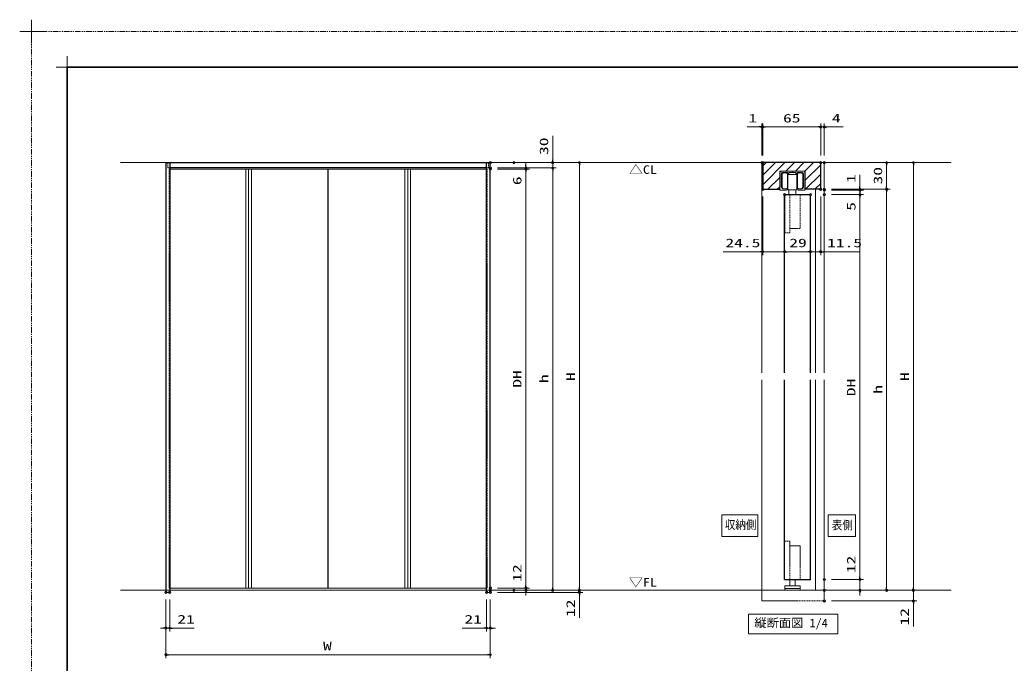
# Model space of a CAD drawing. Units: millimetres, scale not verified. Extents: x -1306 to 1306, y -607 to 607.
# Drawn here: x -1306 to -195, y -115 to 607 of the extents above; entities that cross this region are included whole.
import ezdxf
from ezdxf.enums import TextEntityAlignment as Align

# ---------------------------------------------------------------- set-up
doc = ezdxf.new("R2010")
doc.units = ezdxf.units.MM
doc.header["$LTSCALE"] = 5
doc.header["$PDMODE"] = 32
doc.header["$PDSIZE"] = 2.5
doc.linetypes.add('USER1', pattern=[2.5, 1.25, -0.25, 0.25, -0.25, 0.25, -0.25])
doc.linetypes.add('USER2', pattern=[0.375, 0.25, -0.125])
for name, color, linetype, lineweight in [('0-1_線(黄)', 2, 'Continuous', 15), ('0-3_陰線', 4, 'USER1', 9), ('0-B_点線(水)', 4, 'USER2', 9), ('0-D_線(白)', 7, 'Continuous', 30), ('1-0_線(水)', 4, 'Continuous', 9), ('1-1_寸法線', 3, 'Continuous', 13), ('1-2_ハッチング', 6, 'Continuous', 9), ('1-4_DEFPOINTS', 7, 'Continuous', 5), ('1-5_0', 3, 'Continuous', 25), ('1-6_点線(黄)', 2, 'USER2', 15), ('1-7_図面枠', 7, 'Continuous', 35), ('1-8_一般', 7, 'Continuous', 5)]:
    doc.layers.add(name, color=color, linetype=linetype, lineweight=lineweight)
doc.styles.add('ＭＳ ゴシック', font='')
doc.styles.get('ＭＳ ゴシック').set_extended_font_data('MS Gothic')

# ---------------------------------------------------------------- blocks, each defined once
blk = doc.blocks.new('_DOT')
at = {"layer": '1-5_0'}
blk.add_line((-2.5, 0), (-5, 0), dxfattribs=at)
for points in [[(0, 0), (-2.5, 0), (-2.48, 0.313)], [(0, 0), (-2.48, -0.313), (-2.5, 0)], [(0, 0), (-2.48, 0.313), (-2.421, 0.622)], [(0, 0), (-2.421, -0.622), (-2.48, -0.313)], [(0, 0), (-2.421, 0.622), (-2.324, 0.92)], [(0, 0), (-2.324, -0.92), (-2.421, -0.622)], [(0, 0), (-2.324, 0.92), (-2.191, 1.204)], [(0, 0), (-2.191, -1.204), (-2.324, -0.92)], [(0, 0), (-2.191, 1.204), (-2.023, 1.469)], [(0, 0), (-2.023, -1.469), (-2.191, -1.204)], [(0, 0), (-2.023, 1.469), (-1.822, 1.711)], [(0, 0), (-1.822, -1.711), (-2.023, -1.469)], [(0, 0), (-1.822, 1.711), (-1.594, 1.926)], [(0, 0), (-1.594, -1.926), (-1.822, -1.711)], [(0, 0), (-1.594, 1.926), (-1.34, 2.111)], [(0, 0), (-1.34, -2.111), (-1.594, -1.926)], [(0, 0), (-1.34, 2.111), (-1.064, 2.262)], [(0, 0), (-1.064, -2.262), (-1.34, -2.111)], [(0, 0), (-1.064, 2.262), (-0.773, 2.378)], [(0, 0), (-0.773, -2.378), (-1.064, -2.262)], [(0, 0), (-0.773, 2.378), (-0.468, 2.456)], [(0, 0), (-0.468, -2.456), (-0.773, -2.378)], [(0, 0), (-0.468, 2.456), (-0.157, 2.495)], [(0, 0), (-0.157, -2.495), (-0.468, -2.456)], [(0, 0), (-0.157, 2.495), (0.157, 2.495)], [(0, 0), (0.157, -2.495), (-0.157, -2.495)], [(0, 0), (0.157, 2.495), (0.468, 2.456)], [(0, 0), (0.468, 2.456), (0.773, 2.378)], [(0, 0), (0.773, 2.378), (1.064, 2.262)], [(0, 0), (1.064, 2.262), (1.34, 2.111)], [(0, 0), (1.34, 2.111), (1.594, 1.926)], [(0, 0), (1.594, 1.926), (1.822, 1.711)], [(0, 0), (1.822, 1.711), (2.023, 1.469)], [(0, 0), (2.023, 1.469), (2.191, 1.204)], [(0, 0), (2.191, 1.204), (2.324, 0.92)], [(0, 0), (2.324, 0.92), (2.421, 0.622)], [(0, 0), (2.421, 0.622), (2.48, 0.313)], [(0, 0), (2.48, 0.313), (2.5, 0)], [(0, 0), (0.468, -2.456), (0.157, -2.495)], [(0, 0), (0.773, -2.378), (0.468, -2.456)], [(0, 0), (1.064, -2.262), (0.773, -2.378)], [(0, 0), (1.34, -2.111), (1.064, -2.262)], [(0, 0), (1.594, -1.926), (1.34, -2.111)], [(0, 0), (1.822, -1.711), (1.594, -1.926)], [(0, 0), (2.023, -1.469), (1.822, -1.711)], [(0, 0), (2.191, -1.204), (2.023, -1.469)], [(0, 0), (2.324, -0.92), (2.191, -1.204)], [(0, 0), (2.421, -0.622), (2.324, -0.92)], [(0, 0), (2.48, -0.313), (2.421, -0.622)], [(0, 0), (2.5, 0), (2.48, -0.313)]]:
    blk.add_solid(points, dxfattribs=at)
blk = doc.blocks.new('グループ-13-1')
at = {"layer": '1-8_一般'}
for p, q in [((62041.6, -14029.5), (62041.6, -13365.5)), ((61709.6, -13697.5), (62373.6, -13697.5))]:
    blk.add_line(p, q, dxfattribs=at)

msp = doc.modelspace()

# ---------------------------------------------------------------- linework, layer by layer
at = {"layer": '0-1_線(黄)'}
for p, q in [((-1193.083, 447.006), (-261.031, 447.006)), ((-1193.083, -32.994), (-261.031, -32.994))]:
    msp.add_line(p, q, dxfattribs=at)
msp.add_lwpolyline([(-488.434, -59.994), (-388.209, -59.994), (-388.209, -81.829), (-488.434, -81.829)], close=True, dxfattribs=at)
at = {"layer": '0-3_陰線'}
for p in [(387.036, 594), (-1292.964, -594)]:
    msp.add_line(p, (-1292.964, 594), dxfattribs=at)
at = {"layer": '0-B_点線(水)'}
for p, q in [((-1138.636, -30.594), (-1138.636, 439.806)), ((-1138.036, 439.806), (-1138.636, 439.806)), ((-782.436, 439.806), (-781.836, 439.806)), ((-781.836, 439.806), (-781.836, -30.594)), ((-441.914, 368.006), (-441.914, 411.006)), ((-430.414, 374.006), (-430.414, 411.006)), ((-446.914, 368.006), (-441.914, 368.006)), ((-441.914, 373.006), (-431.414, 373.006)), ((-447.914, 20.955), (-447.914, -20.995)), ((-441.964, 16.955), (-431.414, 16.955)), ((-430.414, 15.955), (-430.414, -20.995)), ((-1142.236, -32.994), (-1142.236, -35.394)), ((-1138.036, -30.594), (-1138.636, -30.594)), ((-1138.036, -32.994), (-1138.036, -35.394)), ((-782.436, -30.594), (-781.836, -30.594)), ((-782.436, -32.994), (-782.436, -35.394)), ((-778.236, -35.394), (-778.236, -32.994)), ((-1142.236, -35.394), (-1138.036, -35.394)), ((-782.436, -35.394), (-778.236, -35.394))]:
    msp.add_line(p, q, dxfattribs=at)
for points in [[(-1138.036, 441.006), (-1140.036, 441.006), (-1140.036, 447.006)], [(-782.436, 441.006), (-780.436, 441.006), (-780.436, 447.006)], [(-447.914, 20.955), (-447.914, -20.995), (-430.414, -20.995)], [(-446.914, 21.955), (-441.914, 21.955), (-441.914, -20.995)]]:
    msp.add_lwpolyline(points, dxfattribs=at)
for centre, start, end in [((-446.914, 369.006), 180, 270), ((-431.414, 374.006), 270, 0), ((-446.914, 20.955), 90, 180), ((-431.414, 15.955), 0, 90)]:
    msp.add_arc(centre, 1, start, end, dxfattribs=at)
at = {"layer": '0-D_線(白)'}
for p, q in [((-1142.236, 447.006), (-1142.236, -32.994)), ((-1142.236, 447.006), (-778.236, 447.006)), ((-1138.036, 447.006), (-1138.036, -32.994)), ((-782.436, -32.994), (-782.436, 447.006)), ((-778.236, -32.994), (-778.236, 447.006)), ((-782.436, 441.006), (-1138.036, 441.006)), ((-472.414, 417.006), (-453.464, 417.006)), ((-407.414, 417.006), (-424.864, 417.006)), ((-447.914, 411.006), (-418.914, 411.006)), ((-447.914, 411.006), (-430.414, 411.006)), ((-447.914, 411.006), (-447.914, 369.006)), ((-447.914, 211.006), (-447.914, 411.006)), ((-418.914, 211.006), (-418.914, 411.006)), ((-447.914, -20.995), (-447.914, 203.006)), ((-418.914, -20.995), (-418.914, 203.006)), ((-447.914, -20.995), (-418.914, -20.995))]:
    msp.add_line(p, q, dxfattribs=at)
msp.add_lwpolyline([(-407.414, 417.006), (-407.414, 447.006), (-472.414, 447.006), (-472.414, 417.006)], dxfattribs=at)
at = {"layer": '1-0_線(水)'}
for p, q in [((-473.414, 447.006), (-473.414, 211.006)), ((-403.414, 447.006), (-403.414, 211.006)), ((-960.436, 439.806), (-1138.036, 439.806)), ((-782.436, 439.806), (-960.036, 439.806)), ((-453.164, 436.006), (-453.164, 416.506)), ((-426.664, 437.506), (-451.664, 437.506)), ((-451.664, 419.484), (-451.664, 434.506)), ((-450.764, 434.606), (-450.764, 418.406)), ((-445.264, 436.006), (-450.164, 436.006)), ((-444.764, 434.606), (-444.714, 434.606)), ((-444.764, 434.606), (-444.764, 418.406)), ((-444.264, 435.006), (-444.264, 434.306)), ((-434.164, 433.506), (-444.164, 433.506)), ((-444.164, 433.506), (-444.164, 416.506)), ((-443.364, 434.006), (-443.964, 434.006)), ((-443.064, 434.306), (-443.064, 435.706)), ((-439.464, 436.006), (-442.764, 436.006)), ((-439.164, 436.306), (-439.464, 436.006)), ((-435.264, 435.706), (-435.264, 434.306)), ((-434.364, 434.006), (-434.964, 434.006)), ((-434.164, 433.506), (-434.164, 416.506)), ((-434.064, 434.306), (-434.064, 435.006)), ((-428.164, 436.006), (-433.064, 436.006)), ((-427.564, 434.606), (-427.514, 434.606)), ((-427.564, 434.606), (-427.564, 418.406)), ((-426.664, 434.506), (-426.664, 419.484)), ((-425.164, 416.506), (-425.164, 436.006)), ((-444.764, 431.506), (-444.164, 431.506)), ((-433.564, 431.506), (-434.164, 431.506)), ((-445.664, 416.006), (-452.664, 416.006)), ((-450.764, 418.406), (-450.714, 418.406)), ((-444.764, 421.506), (-444.164, 421.506)), ((-444.664, 418.006), (-444.664, 417.006)), ((-434.164, 416.506), (-444.164, 416.506)), ((-443.164, 416.506), (-443.164, 411.006)), ((-435.164, 416.506), (-435.164, 411.006)), ((-433.564, 421.506), (-434.164, 421.506)), ((-433.664, 417.006), (-433.664, 418.006)), ((-425.664, 416.006), (-432.664, 416.006)), ((-413.414, 417.006), (-413.414, 211.006)), ((-473.414, 203.006), (-473.414, -32.994)), ((-413.414, 203.006), (-413.414, -32.994)), ((-403.414, 203.006), (-403.414, -32.994)), ((-442.164, -20.995), (-442.164, -27.994)), ((-436.164, -20.995), (-436.164, -27.994)), ((-1138.036, -30.594), (-960.436, -30.594)), ((-960.036, -30.594), (-782.436, -30.594)), ((-447.664, -27.994), (-447.664, -32.994)), ((-447.664, -27.994), (-430.664, -27.994)), ((-447.664, -30.994), (-430.664, -30.994)), ((-447.664, -32.994), (-430.664, -32.994)), ((-430.664, -27.994), (-430.664, -32.994))]:
    msp.add_line(p, q, dxfattribs=at)
for points in [[(-444.764, 434.606), (-444.81, 434.762), (-444.945, 434.913), (-445.166, 435.056), (-445.466, 435.184), (-445.836, 435.295), (-446.264, 435.385), (-446.738, 435.451), (-447.243, 435.492), (-447.764, 435.506), (-448.285, 435.492), (-448.79, 435.451), (-449.264, 435.385), (-449.692, 435.295), (-450.062, 435.184), (-450.362, 435.056), (-450.583, 434.913), (-450.718, 434.762), (-450.764, 434.606), (-450.714, 434.606)], [(-435.564, 436.006), (-438.864, 436.006), (-439.164, 436.306)], [(-427.564, 434.606), (-427.61, 434.762), (-427.745, 434.913), (-427.966, 435.056), (-428.266, 435.184), (-428.636, 435.295), (-429.064, 435.385), (-429.538, 435.451), (-430.043, 435.492), (-430.564, 435.506), (-431.085, 435.492), (-431.59, 435.451), (-432.064, 435.385), (-432.492, 435.295), (-432.862, 435.184), (-433.162, 435.056), (-433.383, 434.913), (-433.518, 434.762), (-433.564, 434.606), (-433.514, 434.606)], [(-433.564, 434.606), (-433.564, 418.406), (-433.514, 418.406)], [(-450.764, 418.406), (-450.718, 418.249), (-450.583, 418.098), (-450.362, 417.956), (-450.062, 417.827), (-449.692, 417.716), (-449.264, 417.626), (-448.79, 417.56), (-448.285, 417.519), (-447.764, 417.506), (-447.243, 417.519), (-446.738, 417.56), (-446.264, 417.626), (-445.836, 417.716), (-445.466, 417.827), (-445.166, 417.956), (-444.945, 418.098), (-444.81, 418.249), (-444.764, 418.406), (-444.714, 418.406)], [(-433.564, 418.406), (-433.518, 418.249), (-433.383, 418.098), (-433.162, 417.956), (-432.862, 417.827), (-432.492, 417.716), (-432.064, 417.626), (-431.59, 417.56), (-431.085, 417.519), (-430.564, 417.506), (-430.043, 417.519), (-429.538, 417.56), (-429.064, 417.626), (-428.636, 417.716), (-428.266, 417.827), (-427.966, 417.956), (-427.745, 418.098), (-427.61, 418.249), (-427.564, 418.406), (-427.514, 418.406)]]:
    msp.add_lwpolyline(points, dxfattribs=at)
for centre, radius, start, end in [((-451.664, 436.006), 1.5, 90, 180), ((-450.164, 434.506), 1.5, 90, 180), ((-445.264, 435.006), 1, 0, 90), ((-443.964, 434.306), 0.3, 180, 270), ((-443.364, 434.306), 0.3, 270, 0), ((-442.764, 435.706), 0.3, 90, 180), ((-435.564, 435.706), 0.3, 0, 90), ((-434.964, 434.306), 0.3, 180, 270), ((-434.364, 434.306), 0.3, 270, 0), ((-433.064, 435.006), 1, 90, 180), ((-428.164, 434.506), 1.5, 0, 90), ((-426.664, 436.006), 1.5, 0, 90), ((-452.664, 416.506), 0.5, 180, 270), ((-451.364, 419.484), 0.3, 180, 220.01096), ((-447.764, 422.506), 5, 220.00804, 301.8906), ((-445.664, 417.006), 1, 270, 0), ((-444.964, 418.006), 0.3, 0, 121.89403), ((-433.364, 418.006), 0.3, 58.10597, 180), ((-432.664, 417.006), 1, 180, 270), ((-430.564, 422.506), 5, 238.1094, 319.99196), ((-425.664, 416.506), 0.5, 270, 0)]:
    msp.add_arc(centre, radius, start, end, dxfattribs=at)
at = {"layer": '1-1_寸法線'}
for p, q in [((-473.414, 455.006), (-473.414, 491.006)), ((-472.414, 455.006), (-472.414, 491.006)), ((-472.414, 455.006), (-472.414, 491.006)), ((-407.414, 455.006), (-407.414, 491.006)), ((-407.414, 455.006), (-407.414, 491.006)), ((-403.414, 455.006), (-403.414, 491.006)), ((-476.414, 487.006), (-489.795, 487.006)), ((-472.414, 487.006), (-473.414, 487.006)), ((-469.414, 487.006), (-410.414, 487.006)), ((-469.414, 487.006), (-466.414, 487.006)), ((-410.414, 487.006), (-413.414, 487.006)), ((-407.414, 487.006), (-403.414, 487.006)), ((-400.414, 487.006), (-382.271, 487.006)), ((-708.236, 450.006), (-708.236, 477.196)), ((-770.236, 447.006), (-704.236, 447.006)), ((-743.836, 447.006), (-674.236, 447.006)), ((-738.236, 444.006), (-738.236, 447.006)), ((-708.236, 441.006), (-708.236, 447.006)), ((-399.414, 447.006), (-329.414, 447.006)), ((-395.414, 447.006), (-299.414, 447.006)), ((-1052.686, 439.806), (-1052.686, -30.594)), ((-1049.536, 439.806), (-1049.536, -30.594)), ((-1046.386, 439.806), (-1046.386, -30.594)), ((-960.436, 439.806), (-960.436, -30.594)), ((-960.036, -30.594), (-960.036, 439.806)), ((-874.086, 439.806), (-874.086, -30.594)), ((-870.936, 439.806), (-870.936, -30.594)), ((-867.786, 439.806), (-867.786, -30.594)), ((-770.236, 441.006), (-704.236, 441.006)), ((-770.236, 441.006), (-704.236, 441.006)), ((-770.236, 441.006), (-734.236, 441.006)), ((-770.236, 439.806), (-734.236, 439.806)), ((-770.236, 439.806), (-734.236, 439.806)), ((-738.236, 441.006), (-738.236, 439.806)), ((-738.236, 436.806), (-738.236, -27.594)), ((-738.236, 436.806), (-738.236, 419.615)), ((-708.236, 438.006), (-708.236, -29.994)), ((-708.236, 438.006), (-708.236, 435.006)), ((-678.236, 444.006), (-678.236, -29.994)), ((-333.414, 444.006), (-333.414, 420.006)), ((-303.414, 444.006), (-303.414, -29.994)), ((-363.414, 420.006), (-363.414, 433.387)), ((-395.414, 417.006), (-329.414, 417.006)), ((-395.414, 417.006), (-329.414, 417.006)), ((-395.414, 417.006), (-359.414, 417.006)), ((-395.414, 416.006), (-359.414, 416.006)), ((-395.414, 416.006), (-359.414, 416.006)), ((-363.414, 419.006), (-363.414, 422.006)), ((-363.414, 416.006), (-363.414, 417.006)), ((-363.414, 416.006), (-363.414, 411.006)), ((-363.414, 413.006), (-363.414, 410.006)), ((-333.414, 414.006), (-333.414, -29.994)), ((-472.414, 409.006), (-472.414, 343.006)), ((-447.914, 403.006), (-447.914, 343.006)), ((-447.914, 403.006), (-447.914, 343.006)), ((-418.914, 403.006), (-418.914, 343.006)), ((-418.914, 403.006), (-418.914, 343.006)), ((-407.414, 409.006), (-407.414, 343.006)), ((-395.414, 411.006), (-359.414, 411.006)), ((-395.414, 411.006), (-359.414, 411.006)), ((-363.414, 408.006), (-363.414, -17.995)), ((-363.414, 408.006), (-363.414, 390.339)), ((-475.414, 347.006), (-516.89, 347.006)), ((-447.914, 347.006), (-472.414, 347.006)), ((-444.914, 347.006), (-441.914, 347.006)), ((-444.914, 347.006), (-421.914, 347.006)), ((-421.914, 347.006), (-424.914, 347.006)), ((-418.914, 347.006), (-407.414, 347.006)), ((-404.414, 347.006), (-364.366, 347.006)), ((-363.414, -17.995), (-363.414, 7.767)), ((-738.236, -27.594), (-738.236, -1.833)), ((-395.414, -20.995), (-359.414, -20.995)), ((-395.414, -20.995), (-359.414, -20.995)), ((-363.414, -32.994), (-363.414, -20.995)), ((-770.236, -30.594), (-734.236, -30.594)), ((-770.236, -30.594), (-734.236, -30.594)), ((-770.236, -32.994), (-704.236, -32.994)), ((-770.236, -32.994), (-734.236, -32.994)), ((-743.836, -32.994), (-674.236, -32.994)), ((-743.836, -32.994), (-674.236, -32.994)), ((-738.236, -32.994), (-738.236, -30.594)), ((-678.236, -29.994), (-678.236, -26.994)), ((-678.236, -32.994), (-678.236, -35.394)), ((-395.414, -32.994), (-299.414, -32.994)), ((-395.414, -32.994), (-329.414, -32.994)), ((-395.414, -32.994), (-359.414, -32.994)), ((-395.414, -32.994), (-299.414, -32.994)), ((-303.414, -29.994), (-303.414, -26.994)), ((-303.414, -32.994), (-303.414, -44.994)), ((-1142.236, -43.394), (-1142.236, -109.394)), ((-1142.236, -43.394), (-1142.236, -79.394)), ((-1138.036, -43.394), (-1138.036, -79.394)), ((-782.436, -43.394), (-782.436, -79.394)), ((-778.236, -43.394), (-778.236, -109.394)), ((-778.236, -43.394), (-778.236, -79.394)), ((-770.236, -35.394), (-674.236, -35.394)), ((-738.236, -35.994), (-738.236, -38.994)), ((-678.236, -38.394), (-678.236, -64.156)), ((-363.414, -35.994), (-363.414, -38.994)), ((-395.414, -44.994), (-299.414, -44.994)), ((-303.414, -47.994), (-303.414, -73.756)), ((-1145.236, -75.394), (-1148.236, -75.394)), ((-1142.236, -75.394), (-1138.036, -75.394)), ((-1135.036, -75.394), (-1110.702, -75.394)), ((-785.436, -75.394), (-809.769, -75.394)), ((-778.236, -75.394), (-782.436, -75.394)), ((-775.236, -75.394), (-772.236, -75.394)), ((-781.236, -105.394), (-1139.236, -105.394))]:
    msp.add_line(p, q, dxfattribs=at)
msp.add_lwpolyline([(-424.864, 417.006), (-424.864, 437.506), (-453.464, 437.506), (-453.464, 417.006)], dxfattribs=at)
for points in [[(-518.268, 27.302), (-518.268, 51.82), (-477.982, 51.82), (-477.982, 27.302)], [(-399.06, 27.302), (-399.06, 51.82), (-368.372, 51.82), (-368.372, 27.302)]]:
    msp.add_lwpolyline(points, close=True, dxfattribs=at)
msp.add_arc((-426.964, 419.484), 0.3, 319.98904, 0, dxfattribs=at)
at = {"layer": '1-2_ハッチング'}
for p, q in [((-472.414, 443.317), (-468.725, 447.006)), ((-472.414, 432.71), (-458.119, 447.006)), ((-472.414, 422.104), (-447.512, 447.006)), ((-446.405, 437.506), (-436.905, 447.006)), ((-435.799, 437.506), (-426.299, 447.006)), ((-425.192, 437.506), (-415.692, 447.006)), ((-424.864, 427.227), (-407.414, 444.677)), ((-424.479, 417.006), (-407.414, 434.071)), ((-466.905, 417.006), (-453.464, 430.447)), ((-413.872, 417.006), (-407.414, 423.464)), ((-456.299, 417.006), (-453.464, 419.84))]:
    msp.add_line(p, q, dxfattribs=at)
at = {"layer": '1-4_DEFPOINTS'}
for p, q in [((-1252.964, 541.55), (-1252.964, 566.45)), ((-1265.414, 554), (-1240.514, 554))]:
    msp.add_line(p, q, dxfattribs=at)
for p in [(-473.414, 487.006), (-407.414, 487.006), (-403.414, 487.006), (-778.236, 447.006), (-751.836, 447.006), (-708.236, 447.006), (-473.414, 447.006), (-472.414, 447.006), (-407.414, 447.006), (-407.414, 447.006), (-403.414, 447.006), (-403.414, 447.006), (-778.236, 441.006), (-778.236, 439.806), (-738.236, 439.806), (-472.414, 417.006), (-447.914, 411.006), (-418.914, 411.006), (-407.414, 417.006), (-403.414, 417.006), (-403.414, 416.006), (-403.414, 411.006), (-363.414, 416.006), (-363.414, 411.006), (-333.414, 417.006), (-447.914, 347.006), (-418.914, 347.006), (-407.414, 347.006), (-403.414, -20.995), (-363.414, -20.995), (-778.236, -30.594), (-778.236, -32.994), (-751.836, -32.994), (-738.236, -30.594), (-738.236, -32.994), (-708.236, -32.994), (-678.236, -32.994), (-403.414, -32.994), (-363.414, -32.994), (-333.414, -32.994), (-303.414, -32.994), (-1142.236, -35.394), (-1138.036, -35.394), (-782.436, -35.394), (-778.236, -35.394), (-778.236, -35.394), (-678.236, -35.394), (-403.414, -44.994), (-303.414, -44.994), (-1142.236, -75.394), (-778.236, -75.394), (-1142.236, -105.394)]:
    msp.add_point(p, dxfattribs=at)
at = {"layer": '1-6_点線(黄)'}
for p, q in [((-473.414, -32.994), (-473.414, -44.994)), ((-403.414, -32.994), (-403.414, -44.994)), ((-473.414, -44.994), (-403.414, -44.994))]:
    msp.add_line(p, q, dxfattribs=at)
at = {"layer": '1-7_図面枠'}
msp.add_lwpolyline([(-1252.964, -554), (347.036, -554), (347.036, 554), (-1252.964, 554)], close=True, dxfattribs=at)

# ---------------------------------------------------------------- block references
at = {"layer": '0-3_陰線', "xscale": 0.04, "yscale": 0.04}
msp.add_blockref('グループ-13-1', (-3774.629, 1141.9), dxfattribs=at)
at = {"layer": '1-1_寸法線', "xscale": 0.6, "yscale": 0.6}
for p in [(-473.414, 487.006), (-407.414, 487.006), (-407.414, 487.006), (-472.414, 347.006), (-418.914, 347.006), (-418.914, 347.006), (-1142.236, -75.394), (-782.436, -75.394), (-778.236, -105.394)]:
    msp.add_blockref('_DOT', p, dxfattribs=at)
for p, rotation in [((-472.414, 487.006), 180), ((-472.414, 487.006), 180), ((-403.414, 487.006), 180), ((-708.236, 447.006), 270), ((-678.236, 447.006), 90), ((-333.414, 447.006), 90), ((-303.414, 447.006), 90), ((-738.236, 441.006), 270), ((-738.236, 439.806), 90), ((-738.236, 439.806), 90), ((-708.236, 441.006), 90), ((-708.236, 441.006), 90), ((-363.414, 417.006), 270), ((-363.414, 416.006), 270), ((-363.414, 416.006), 90), ((-363.414, 411.006), 90), ((-363.414, 411.006), 90), ((-333.414, 417.006), 270), ((-333.414, 417.006), 90), ((-447.914, 347.006), 180), ((-447.914, 347.006), 180), ((-407.414, 347.006), 180), ((-363.414, -20.995), 270), ((-363.414, -20.995), 270), ((-738.236, -30.594), 270), ((-738.236, -30.594), 270), ((-738.236, -32.994), 90), ((-708.236, -32.994), 270), ((-678.236, -32.994), 270), ((-678.236, -32.994), 270), ((-363.414, -32.994), 90), ((-333.414, -32.994), 270), ((-303.414, -32.994), 270), ((-303.414, -32.994), 270), ((-678.236, -35.394), 90), ((-303.414, -44.994), 90), ((-1138.036, -75.394), 180), ((-778.236, -75.394), 180), ((-1142.236, -105.394), 180)]:
    msp.add_blockref('_DOT', p, dxfattribs=dict(at, rotation=rotation))

# ---------------------------------------------------------------- texts
at = {"layer": '0-1_線(黄)', "style": 'ＭＳ ゴシック'}
for s, width, p in [('△CL', 1.2, (-622.671, 431.431)), ('▽FL', 1.2, (-622.707, -31.771)), ('縦断面図 1/4', 1.05, (-481.88, -77.373))]:
    msp.add_text(s, height=9.604, dxfattribs=dict(at, width=width)).set_placement(p, align=Align.BOTTOM_LEFT)
at = {"layer": '1-1_寸法線', "style": 'ＭＳ ゴシック'}
for s, width, p in [('1', 1.5, (-488.652, 489.155)), ('65', 1.5, (-449.676, 489.155)), ('4', 1.5, (-394.843, 489.155)), ('24.5', 1.5, (-514.319, 349.155)), ('29', 1.5, (-442.7, 349.155)), ('11.5', 1.5, (-400.271, 349.155)), ('収納側', 0.9, (-514.963, 32.688)), ('表側', 0.9, (-394.94, 32.32)), ('21', 1.5, (-1129.464, -73.245)), ('21', 1.5, (-807.198, -73.245)), ('W', 1.5, (-965.95, -103.245))]:
    msp.add_text(s, height=9.604, dxfattribs=dict(at, width=width)).set_placement(p, align=Align.BOTTOM_LEFT)
at = {"layer": '1-1_寸法線', "style": 'ＭＳ ゴシック', "width": 1.5}
for s, p in [('30', (-710.385, 455.577)), ('30', (-335.564, 422.482)), ('6', (-740.385, 421.71)), ('1', (-365.564, 424.148)), ('5', (-365.564, 392.91)), ('DH', (-740.385, 194.367)), ('h', (-710.385, 199.482)), ('H', (-680.385, 201.767)), ('DH', (-365.564, 184.767)), ('H', (-305.564, 201.767)), ('h', (-335.564, 187.482)), ('12', (-365.564, -13.852)), ('12', (-740.385, -23.452)), ('12', (-680.385, -63.013)), ('12', (-305.564, -72.613))]:
    msp.add_text(s, height=9.604, rotation=90, dxfattribs=at).set_placement(p, align=Align.BOTTOM_LEFT)

doc.saveas('drawing.dxf')
